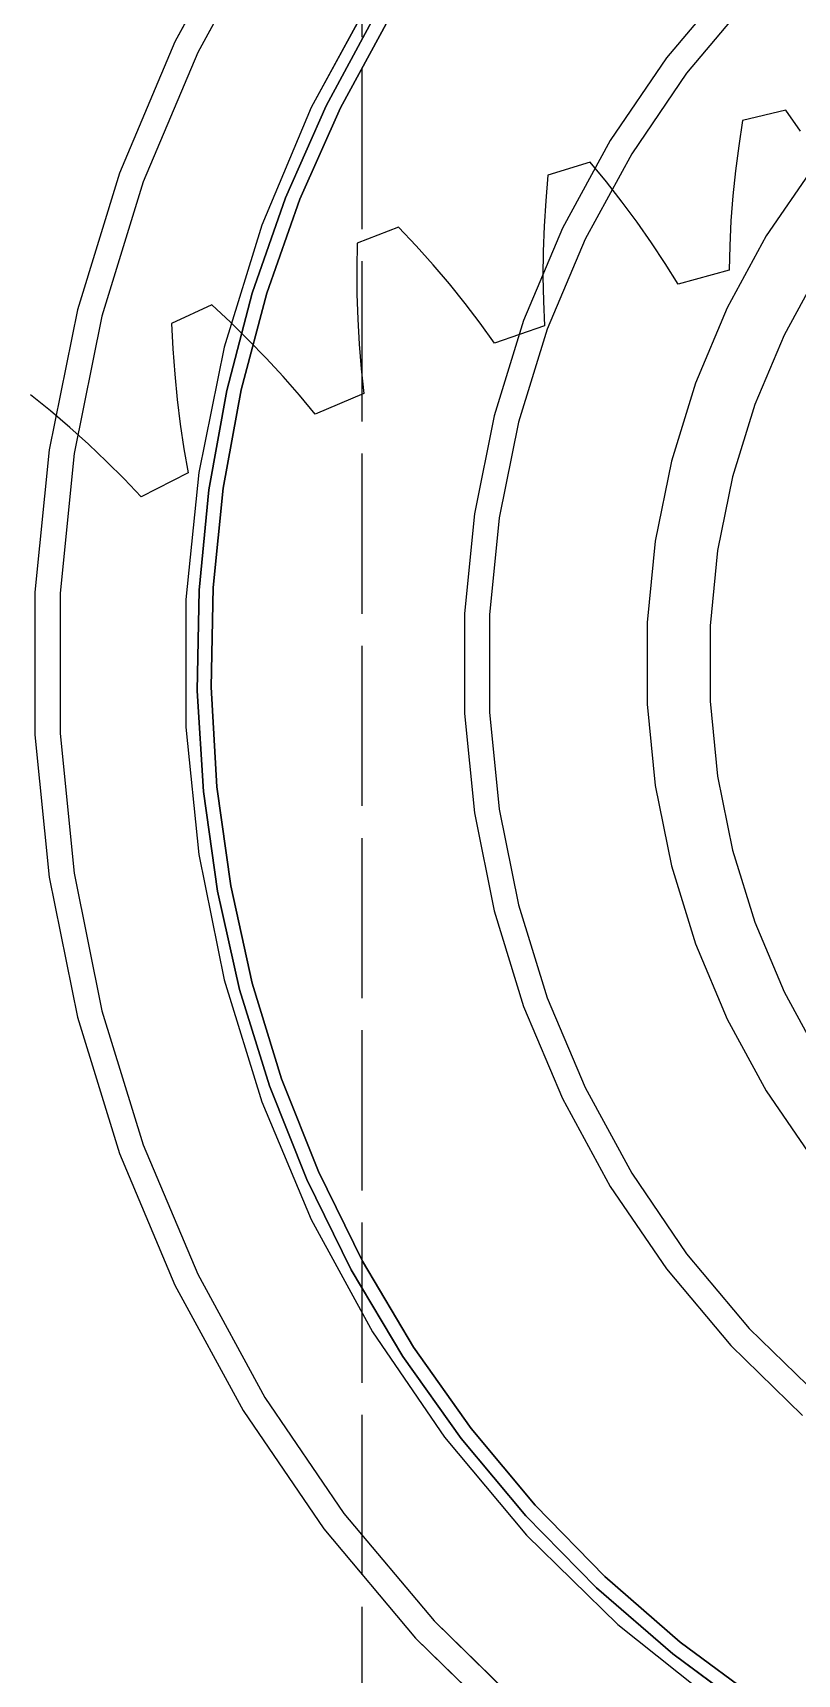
# Model space of a CAD drawing. Header units: millimetres. Extents: x -9 to 221, y -53 to 198.
# Drawn here: x 13.89 to 19.95, y 139.69 to 152.7 of the extents above; entities that cross this region are included whole.
import ezdxf

# ---------------------------------------------------------------- set-up
doc = ezdxf.new("R2010")
doc.units = ezdxf.units.MM
doc.linetypes.add('DASHED', pattern=[1.524, 1.27, -0.254])
doc.layers.add('HIDDEN', color=8, linetype='DASHED')
doc.layers.add('VISIBLE', color=7, linetype='CONTINUOUS')

msp = doc.modelspace()

# ---------------------------------------------------------------- linework, layer by layer
at = {"layer": 'HIDDEN'}
for points in [[(16.5, 138.95), (16.5, 156.45)], [(16.5, 138.95), (16.5, 156.45)], [(15.55662, 153.6235), (15.01499, 152.62892), (14.57509, 151.58535), (14.24128, 150.50316), (14.01688, 149.39312), (13.90412, 148.26625), (13.90412, 147.13375), (14.01688, 146.00688), (14.24128, 144.89684), (14.57509, 143.81465), (15.01499, 142.77108), (15.55662, 141.7765), (16.19457, 140.84078), (16.92253, 139.97324), (17.73325, 139.18249)], [(15.72727, 153.51922), (15.19519, 152.54214), (14.76303, 151.51694), (14.4351, 150.45381), (14.21465, 149.36331), (14.10387, 148.25628), (14.10387, 147.14372), (14.21465, 146.03669), (14.4351, 144.94619), (14.76303, 143.88306), (15.19519, 142.85786), (15.72727, 141.88078), (16.354, 140.96154), (17.06914, 140.10927), (17.86559, 139.33244)], [(19.42224, 153.10737), (18.9128, 152.50025), (18.46634, 151.84541), (18.0873, 151.14938), (17.77944, 150.41906), (17.54584, 149.66172), (17.38879, 148.88489), (17.30988, 148.09627), (17.30988, 147.30373), (17.38879, 146.51511), (17.54584, 145.73828), (17.77944, 144.98094), (18.0873, 144.25062), (18.46634, 143.55459), (18.9128, 142.89975), (19.42224, 142.29263), (19.9896, 141.73924)], [(19.42224, 153.10737), (18.9128, 152.50025), (18.46634, 151.84541), (18.0873, 151.14938), (17.77944, 150.41906), (17.54584, 149.66172), (17.38879, 148.88489), (17.30988, 148.09627), (17.30988, 147.30373), (17.38879, 146.51511), (17.54584, 145.73828), (17.77944, 144.98094), (18.0873, 144.25062), (18.46634, 143.55459), (18.9128, 142.89975), (19.42224, 142.29263), (19.9896, 141.73924)], [(16.58056, 152.99778), (16.09616, 152.10826), (15.70272, 151.17492), (15.40417, 150.20706), (15.20348, 149.21427), (15.10263, 148.20643), (15.10263, 147.19357), (15.20348, 146.18573), (15.40417, 145.19294), (15.70272, 144.22508), (16.09616, 143.29174), (16.58056, 142.40222), (17.15113, 141.56535), (17.80219, 140.78944), (18.52727, 140.08222), (19.31916, 139.45071)], [(19.56885, 152.97134), (19.07222, 152.37948), (18.637, 151.74112), (18.26749, 151.0626), (17.96738, 150.35066), (17.73965, 149.61237), (17.58656, 148.85508), (17.50963, 148.08631), (17.50963, 147.31369), (17.58656, 146.54492), (17.73965, 145.78763), (17.96738, 145.04934), (18.26749, 144.3374), (18.637, 143.65888), (19.07222, 143.02052), (19.56885, 142.42866), (20.12193, 141.8892)], [(19.56885, 152.97134), (19.07222, 152.37948), (18.637, 151.74112), (18.26749, 151.0626), (17.96738, 150.35066), (17.73965, 149.61237), (17.58656, 148.85508), (17.50963, 148.08631), (17.50963, 147.31369), (17.58656, 146.54492), (17.73965, 145.78763), (17.96738, 145.04934), (18.26749, 144.3374), (18.637, 143.65888), (19.07222, 143.02052), (19.56885, 142.42866), (20.12193, 141.8892)], [(16.59329, 152.82493), (16.21386, 152.12174), (15.89144, 151.39066), (15.62806, 150.6363), (15.42538, 149.86342), (15.28467, 149.07689), (15.20683, 148.28167), (15.19235, 147.48278), (15.24131, 146.68526), (15.35341, 145.89415), (15.52794, 145.11442), (15.76381, 144.35101), (16.05951, 143.60872), (16.4132, 142.89224), (16.82263, 142.2061), (17.28522, 141.55461), (17.79806, 140.94188), (18.3579, 140.37179), (18.96123, 139.84793), (19.60423, 139.3736)], [(16.70633, 152.79983), (16.32794, 152.10448), (16.00603, 151.38124), (15.74263, 150.63471), (15.53942, 149.86959), (15.39767, 149.09075), (15.31829, 148.3031), (15.30178, 147.51163), (15.34824, 146.72136), (15.45739, 145.93728), (15.62851, 145.16436), (15.86055, 144.40748), (16.15202, 143.67146), (16.50108, 142.96093), (16.90552, 142.2804), (17.36278, 141.63417), (17.86997, 141.02635), (18.42387, 140.46077), (19.02099, 139.94101), (19.65753, 139.47037)], [(19.51552, 152.00484), (19.48515, 151.80415)], [(19.51552, 152.00484), (19.48515, 151.80415)], [(19.85741, 152.08632), (19.51552, 152.00484)], [(19.85741, 152.08632), (19.51552, 152.00484)], [(19.97503, 151.92089), (19.85741, 152.08632)], [(19.97503, 151.92089), (19.85741, 152.08632)], [(19.48515, 151.80415), (19.45955, 151.6044)], [(19.48515, 151.80415), (19.45955, 151.6044)], [(18.30742, 151.67391), (17.97173, 151.56978)], [(18.30742, 151.67391), (17.97173, 151.56978)], [(18.43582, 151.51671), (18.30742, 151.67391)], [(18.43582, 151.51671), (18.30742, 151.67391)], [(20.06864, 151.62473), (19.70361, 151.08933), (19.3937, 150.52024), (19.142, 149.92313), (18.951, 149.30392), (18.8226, 148.66877), (18.75808, 148.024), (18.75808, 147.376), (18.8226, 146.73123), (18.951, 146.09608), (19.142, 145.47687), (19.3937, 144.87976), (19.70361, 144.31067), (20.06864, 143.77527)], [(20.06864, 151.62473), (19.70361, 151.08933), (19.3937, 150.52024), (19.142, 149.92313), (18.951, 149.30392), (18.8226, 148.66877), (18.75808, 148.024), (18.75808, 147.376), (18.8226, 146.73123), (18.951, 146.09608), (19.142, 145.47687), (19.3937, 144.87976), (19.70361, 144.31067), (20.06864, 143.77527)], [(19.45955, 151.6044), (19.4389, 151.40567)], [(19.45955, 151.6044), (19.4389, 151.40567)], [(17.97173, 151.56978), (17.95484, 151.36751)], [(17.97173, 151.56978), (17.95484, 151.36751)], [(18.55965, 151.35789), (18.43582, 151.51671)], [(18.55965, 151.35789), (18.43582, 151.51671)], [(17.95484, 151.36751), (17.94264, 151.16649)], [(17.95484, 151.36751), (17.94264, 151.16649)], [(18.67869, 151.19743), (18.55965, 151.35789)], [(18.67869, 151.19743), (18.55965, 151.35789)], [(19.4389, 151.40567), (19.42343, 151.20808)], [(19.4389, 151.40567), (19.42343, 151.20808)], [(19.42343, 151.20808), (19.4134, 151.01172)], [(19.42343, 151.20808), (19.4134, 151.01172)], [(16.78844, 151.15889), (16.46045, 151.03257)], [(16.78844, 151.15889), (16.46045, 151.03257)], [(16.92705, 151.01062), (16.78844, 151.15889)], [(16.92705, 151.01062), (16.78844, 151.15889)], [(17.94264, 151.16649), (17.93531, 150.96683)], [(17.94264, 151.16649), (17.93531, 150.96683)], [(18.7927, 151.0353), (18.67869, 151.19743)], [(18.7927, 151.0353), (18.67869, 151.19743)], [(16.46045, 151.03257), (16.45711, 150.82962)], [(16.46045, 151.03257), (16.45711, 150.82962)], [(17.06121, 150.86042), (16.92705, 151.01062)], [(17.06121, 150.86042), (16.92705, 151.01062)], [(17.93531, 150.96683), (17.93306, 150.76864)], [(17.93531, 150.96683), (17.93306, 150.76864)], [(18.90139, 150.87147), (18.7927, 151.0353)], [(18.90139, 150.87147), (18.7927, 151.0353)], [(19.4134, 151.01172), (19.40921, 150.81675)], [(19.4134, 151.01172), (19.40921, 150.81675)], [(16.45711, 150.82962), (16.45836, 150.62824)], [(16.45711, 150.82962), (16.45836, 150.62824)], [(17.1907, 150.70827), (17.06121, 150.86042)], [(17.1907, 150.70827), (17.06121, 150.86042)], [(19.00436, 150.70585), (18.90139, 150.87147)], [(19.00436, 150.70585), (18.90139, 150.87147)], [(19.40921, 150.81675), (19.00436, 150.70585)], [(19.40921, 150.81675), (19.00436, 150.70585)], [(20.13025, 150.82861), (19.84419, 150.3033), (19.61184, 149.75212), (19.43554, 149.18054), (19.31702, 148.59425), (19.25746, 147.99908), (19.25746, 147.40092), (19.31702, 146.80575), (19.43554, 146.21946), (19.61184, 145.64788), (19.84419, 145.0967), (20.13025, 144.57139)], [(20.13025, 150.82861), (19.84419, 150.3033), (19.61184, 149.75212), (19.43554, 149.18054), (19.31702, 148.59425), (19.25746, 147.99908), (19.25746, 147.40092), (19.31702, 146.80575), (19.43554, 146.21946), (19.61184, 145.64788), (19.84419, 145.0967), (20.13025, 144.57139)], [(17.31529, 150.55413), (17.1907, 150.70827)], [(17.31529, 150.55413), (17.1907, 150.70827)], [(17.93306, 150.76864), (17.93618, 150.57206)], [(17.93306, 150.76864), (17.93618, 150.57206)], [(16.45836, 150.62824), (16.46438, 150.42854)], [(16.45836, 150.62824), (16.46438, 150.42854)], [(17.43468, 150.39792), (17.31529, 150.55413)], [(17.43468, 150.39792), (17.31529, 150.55413)], [(17.93618, 150.57206), (17.94502, 150.37724)], [(17.93618, 150.57206), (17.94502, 150.37724)], [(15.30724, 150.54357), (14.98843, 150.39563)], [(15.30724, 150.54357), (14.98843, 150.39563)], [(15.45545, 150.40489), (15.30724, 150.54357)], [(15.45545, 150.40489), (15.30724, 150.54357)], [(16.46438, 150.42854), (16.47538, 150.23064)], [(16.46438, 150.42854), (16.47538, 150.23064)], [(14.98843, 150.39563), (14.99865, 150.1929)], [(14.98843, 150.39563), (14.99865, 150.1929)], [(15.59934, 150.26398), (15.45545, 150.40489)], [(15.59934, 150.26398), (15.45545, 150.40489)], [(17.54847, 150.23955), (17.43468, 150.39792)], [(17.54847, 150.23955), (17.43468, 150.39792)], [(17.94502, 150.37724), (17.54847, 150.23955)], [(17.94502, 150.37724), (17.54847, 150.23955)], [(14.99865, 150.1929), (15.01335, 149.99206)], [(14.99865, 150.1929), (15.01335, 149.99206)], [(15.73871, 150.12082), (15.59934, 150.26398)], [(15.73871, 150.12082), (15.59934, 150.26398)], [(16.47538, 150.23064), (16.49162, 150.03471)], [(16.47538, 150.23064), (16.49162, 150.03471)], [(15.87331, 149.97534), (15.73871, 150.12082)], [(15.87331, 149.97534), (15.73871, 150.12082)], [(16.49162, 150.03471), (16.51345, 149.84092)], [(16.49162, 150.03471), (16.51345, 149.84092)], [(15.01335, 149.99206), (15.0327, 149.7932)], [(15.01335, 149.99206), (15.0327, 149.7932)], [(16.00287, 149.82746), (15.87331, 149.97534)], [(16.00287, 149.82746), (15.87331, 149.97534)], [(14.0276, 149.70221), (13.87046, 149.83069)], [(14.0276, 149.70221), (13.87046, 149.83069)], [(15.0327, 149.7932), (15.05689, 149.59648)], [(15.0327, 149.7932), (15.05689, 149.59648)], [(16.12699, 149.67704), (16.00287, 149.82746)], [(16.12699, 149.67704), (16.00287, 149.82746)], [(16.51345, 149.84092), (16.12699, 149.67704)], [(16.51345, 149.84092), (16.12699, 149.67704)], [(14.18058, 149.57124), (14.0276, 149.70221)], [(14.18058, 149.57124), (14.0276, 149.70221)], [(14.32919, 149.4377), (14.18058, 149.57124)], [(14.32919, 149.4377), (14.18058, 149.57124)], [(15.05689, 149.59648), (15.08618, 149.40207)], [(15.05689, 149.59648), (15.08618, 149.40207)], [(14.47322, 149.30154), (14.32919, 149.4377)], [(14.47322, 149.30154), (14.32919, 149.4377)], [(15.08618, 149.40207), (15.12091, 149.21017)], [(15.08618, 149.40207), (15.12091, 149.21017)], [(14.61236, 149.16264), (14.47322, 149.30154)], [(14.61236, 149.16264), (14.47322, 149.30154)], [(14.74625, 149.02085), (14.61236, 149.16264)], [(14.74625, 149.02085), (14.61236, 149.16264)], [(15.12091, 149.21017), (14.74625, 149.02085)], [(15.12091, 149.21017), (14.74625, 149.02085)]]:
    msp.add_lwpolyline(points, dxfattribs=at)
at = {"layer": 'VISIBLE'}
for points in [[(15.55662, 153.6235), (15.01499, 152.62892), (14.57509, 151.58535), (14.24128, 150.50316), (14.01688, 149.39312), (13.90412, 148.26625), (13.90412, 147.13375), (14.01688, 146.00688), (14.24128, 144.89684), (14.57509, 143.81465), (15.01499, 142.77108), (15.55662, 141.7765), (16.19457, 140.84078), (16.92253, 139.97324), (17.73325, 139.18249)], [(15.72727, 153.51922), (15.19519, 152.54214), (14.76303, 151.51694), (14.4351, 150.45381), (14.21465, 149.36331), (14.10387, 148.25628), (14.10387, 147.14372), (14.21465, 146.03669), (14.4351, 144.94619), (14.76303, 143.88306), (15.19519, 142.85786), (15.72727, 141.88078), (16.354, 140.96154), (17.06914, 140.10927), (17.86559, 139.33244)], [(16.58056, 152.99778), (16.09616, 152.10826), (15.70272, 151.17492), (15.40417, 150.20706), (15.20348, 149.21427), (15.10263, 148.20643), (15.10263, 147.19357), (15.20348, 146.18573), (15.40417, 145.19294), (15.70272, 144.22508), (16.09616, 143.29174), (16.58056, 142.40222), (17.15113, 141.56535), (17.80219, 140.78944), (18.52727, 140.08222), (19.31916, 139.45071)], [(19.60423, 139.3736), (18.96123, 139.84793), (18.3579, 140.37179), (17.79806, 140.94188), (17.28522, 141.55461), (16.82263, 142.2061), (16.4132, 142.89224), (16.05951, 143.60872), (15.76381, 144.35101), (15.52794, 145.11442), (15.35341, 145.89415), (15.24131, 146.68526), (15.19235, 147.48278), (15.20683, 148.28167), (15.28467, 149.07689), (15.42538, 149.86342), (15.62806, 150.6363), (15.89144, 151.39066), (16.21386, 152.12174), (16.59329, 152.82493)], [(19.65753, 139.47037), (19.02099, 139.94101), (18.42387, 140.46077), (17.86997, 141.02635), (17.36278, 141.63417), (16.90552, 142.2804), (16.50108, 142.96093), (16.15202, 143.67146), (15.86055, 144.40748), (15.62851, 145.16436), (15.45739, 145.93728), (15.34824, 146.72136), (15.30178, 147.51163), (15.31829, 148.3031), (15.39767, 149.09075), (15.53942, 149.86959), (15.74263, 150.63471), (16.00603, 151.38124), (16.32794, 152.10448), (16.70633, 152.79983)]]:
    msp.add_lwpolyline(points, dxfattribs=at)

doc.saveas('drawing.dxf')
